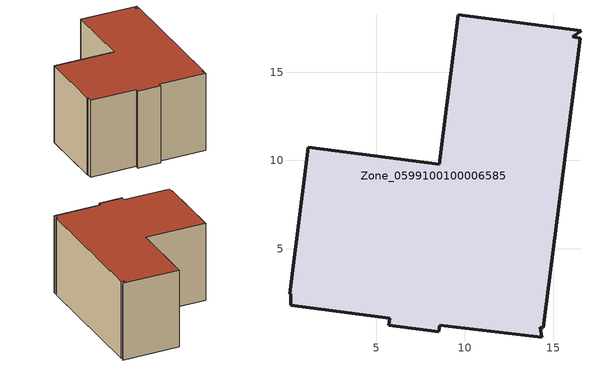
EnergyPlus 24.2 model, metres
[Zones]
Zone_0599100100006585
 floor ground (C_G): 1.15,10.75 8.56,9.8 9.63,18.24 16.58,17.35 16.11,17 16.53,16.92 14.45,0.53 14.28,0.55 14.34,0 8.58,0.69 8.54,0.32 5.71,0.67 5.75,1.07 0.16,1.81 0.15,2.45 0.08,2.46 z1.5
 wall outside (C_F): 8.56,9.8 1.15,10.75 0.08,2.46 0.15,2.45 0.16,1.81 5.75,1.07 5.71,0.67 8.54,0.32 8.58,0.69 14.34,0 14.28,0.55 14.45,0.53 16.53,16.92 16.11,17 16.58,17.35 9.63,18.24 8.56,9.8 z1.5:11.31
 roof outside (C_R): 8.58,0.69 14.34,0 14.28,0.55 14.45,0.53 16.53,16.92 16.11,17 16.58,17.35 9.63,18.24 8.56,9.8 1.15,10.75 0.08,2.46 0.15,2.45 0.16,1.81 5.75,1.07 5.71,0.67 8.54,0.32 z11.31
[BUILDING]
Pand.0599100100006585: North Axis=0; Terrain=City; Loads Convergence Tolerance Value=0.04; Temperature Convergence Tolerance Value=0.4; Solar Distribution=FullExterior; Maximum Number of Warmup Days=25; Minimum Number of Warmup Days=1
[Site:Location]
Rotterdam.The.Hague.AP_ZH_NLD Design_Conditions: Latitude=51.96; Longitude=4.45; Time Zone=1; Elevation=-4.5
[SITE:GROUNDTEMPERATURE:BUILDINGSURFACE]
18, 18, 18, 18, 18, 18, 18, 18, 18, 18, 18, 18
[MATERIAL] Thermal Absorptance=0.9; Solar Absorptance=0.7; Visible Absorptance=0.7
Name | Roughness | Thickness | Conductivity | Density | Specific Heat
G.D.2006-2014 | MediumSmooth | 0.15 | 0.06 | 540 | 1210
F.D.2006-2014 | Rough | 0.3 | 0.12 | 1920 | 840
R.D.2006-2014 | MediumRough | 0.2 | 0.08 | 1500 | 1000
[CONSTRUCTION]
C_G: G.D.2006-2014
C_F: F.D.2006-2014
C_R: R.D.2006-2014
[ZONE]
Zone_0599100100006585: Type=1; Multiplier=1; Ceiling Height=Autocalculate; Volume=Autocalculate; Floor Area=autocalculate; Part of Total Floor Area=Yes
[ZONEINFILTRATION:DESIGNFLOWRATE]
Infil_Zone_0599100100006585: Zone or ZoneList or Space or SpaceList=Zone_0599100100006585; Schedule=AlwaysOn; Design Flow Rate Calculation Method=Flow/Area; Flow Rate per Floor Area=0.0021; Constant Term Coefficient=1; Temperature Term Coefficient=0; Velocity Term Coefficient=0; Velocity Squared Term Coefficient=0
[HVACTEMPLATE:ZONE:IDEALLOADSAIRSYSTEM]
Zone_0599100100006585: Maximum Heating Supply Air Temperature=50; Minimum Cooling Supply Air Temperature=13; Maximum Heating Supply Air Humidity Ratio=0.0156; Minimum Cooling Supply Air Humidity Ratio=0.0077; Heating Limit=NoLimit; Cooling Limit=NoLimit; Dehumidification Control Type=ConstantSensibleHeatRatio; Cooling Sensible Heat Ratio=0.7; Dehumidification Setpoint=60; Humidification Control Type=None; Humidification Setpoint=30; Outdoor Air Method=None; Outdoor Air Flow Rate per Person=0.00944; Outdoor Air Flow Rate per Zone Floor Area=0; Outdoor Air Flow Rate per Zone=0; Demand Controlled Ventilation Type=None; Outdoor Air Economizer Type=NoEconomizer; Heat Recovery Type=None; Sensible Heat Recovery Effectiveness=0.7; Latent Heat Recovery Effectiveness=0.65
[ZONECONTROL:THERMOSTAT]
ThermostatControl_Zone_0599100100006585: Zone or ZoneList=Zone_0599100100006585; Control Type Schedule=DualSetpointControlType; Control 1=Thermostat_Zone_0599100100006585; Temperature Difference Between Cutout And Setpoint=0
[THERMOSTATSETPOINT:DUALSETPOINT]
Thermostat_Zone_0599100100006585: Heating Setpoint Temperature Schedule=HeatingSetpoint_Zone_0599100100006585; Cooling Setpoint Temperature Schedule=CoolingSetpoint_Zone_0599100100006585
[SCHEDULE:COMPACT]
HeatingSetpoint_Zone_0599100100006585: Through: 12/31, For: AllDays, Until: 24:00, 21
CoolingSetpoint_Zone_0599100100006585: Through: 12/31, For: AllDays, Until: 24:00, 24
DualSetpointControlType: Through: 12/31, For: AllDays, Until: 24:00, 4
AlwaysOn: Through: 12/31, For: AllDays, Until: 24:00, 1
